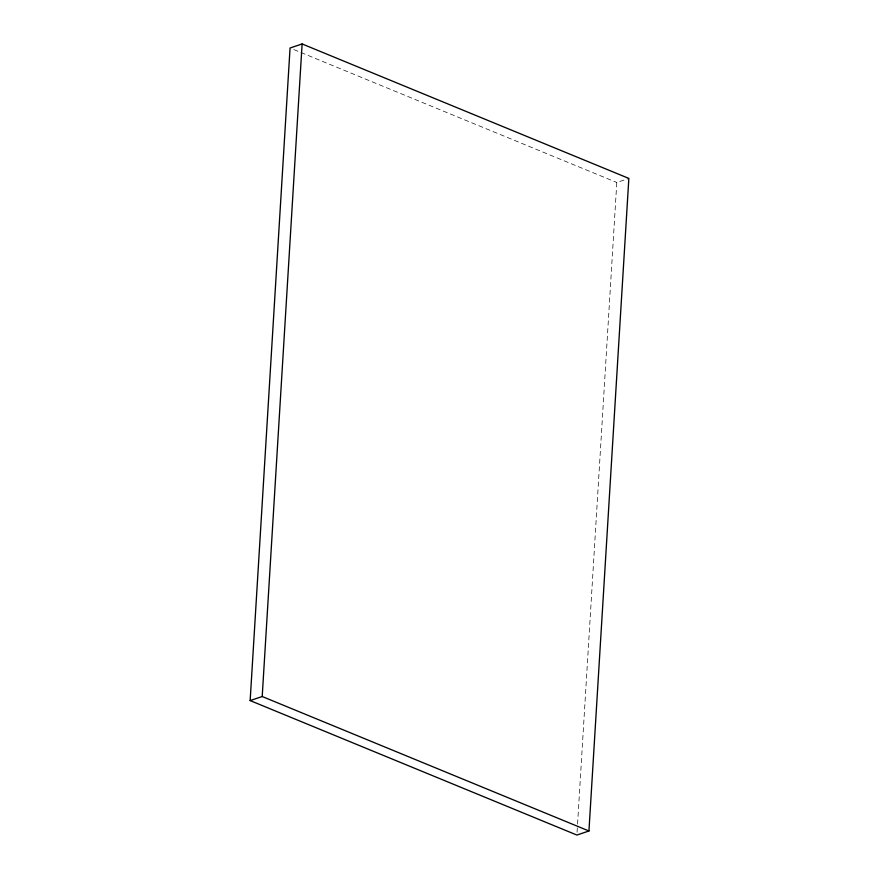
<?xml version="1.0" encoding="UTF-8"?>
<svg xmlns="http://www.w3.org/2000/svg" width="879" height="879" viewBox="0 0 879 879"><rect width="100%" height="100%" fill="white"/><g stroke="black" fill="none" stroke-linecap="round" stroke-linejoin="round"><path stroke-width="0.66" stroke-dasharray="4.39 3.3" d="M577.053 832.314L577.47 825.469M577.558 824.106L616.794 182.48L628.848 178.415M293.861 49.587L616.794 182.48"/><path stroke-width="1.32" d="M250.152 700.585L290.059 48.015L302.112 43.95L628.848 178.415L588.941 830.985L576.888 835.05L250.152 700.585L262.206 696.52L588.941 830.985M262.206 696.52L302.112 43.95"/></g></svg>
